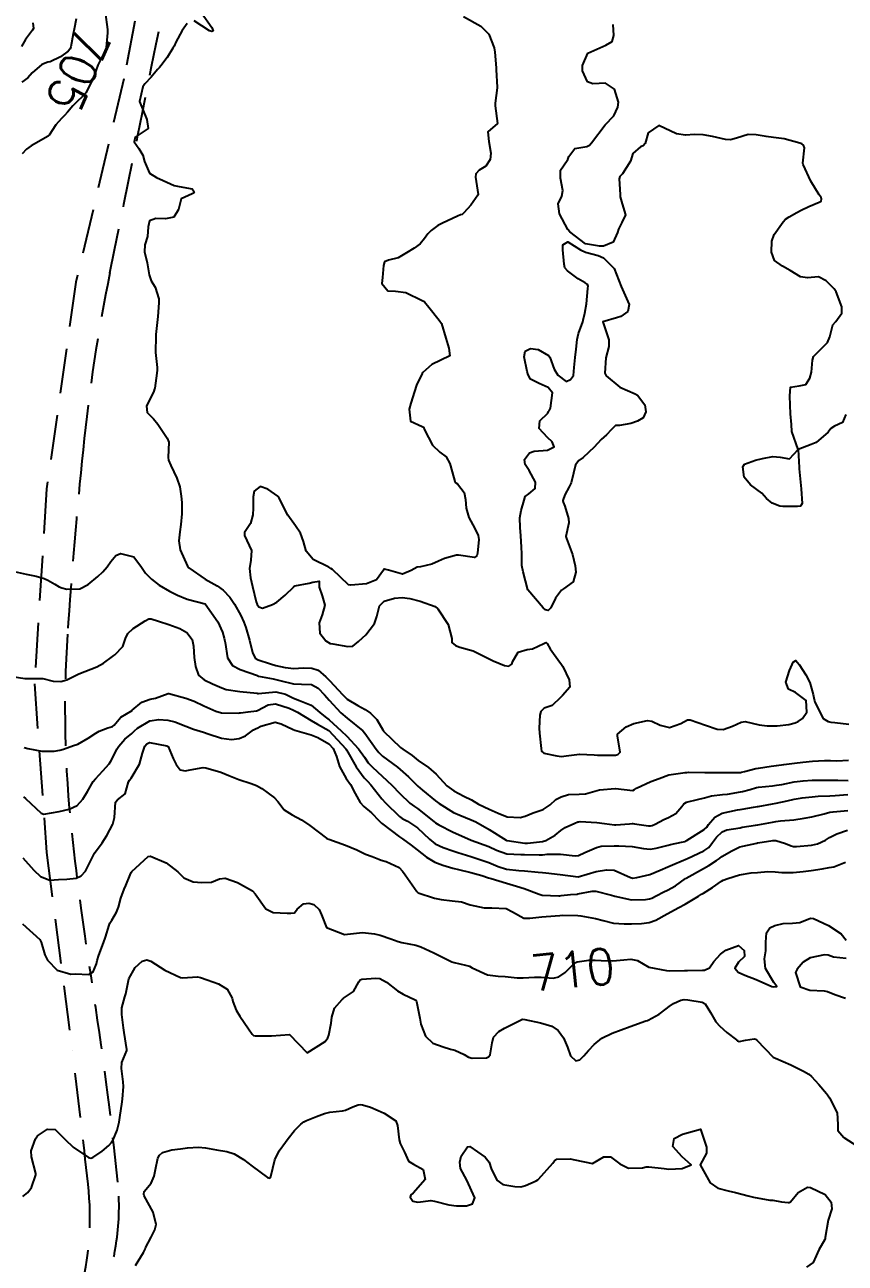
# Model space of a CAD drawing. Header units: metres. Extents: x 298520 to 308411, y 7433745 to 7450750.
# Drawn here: x 305101.7 to 305193.3, y 7437557.8 to 7437696.1 of the extents above; entities that cross this region are included whole.
import ezdxf
from ezdxf.enums import TextEntityAlignment as Align

# ---------------------------------------------------------------- set-up
doc = ezdxf.new("R2010")
doc.units = ezdxf.units.M
doc.header["$LTSCALE"] = 10
doc.linetypes.add('DASHED', pattern=[0.75, 0.5, -0.25])
for name, color, linetype in [('Cotas', 45, 'Continuous'), ('Curvas de Nivel 1m', 11, 'Continuous'), ('Curvas de Nivel 5m', 15, 'Continuous'), ('Vias Secundárias', 230, 'DASHED')]:
    doc.layers.add(name, color=color, linetype=linetype)
doc.styles.add('Style-STANDARD', font='STANDARD.shx')

msp = doc.modelspace()

# ---------------------------------------------------------------- linework, layer by layer
at = {"layer": 'Curvas de Nivel 1m', "flags": 128}
for points, elevation in [([(305107.45, 7437696.75), (305107.21, 7437695.59), (305107.11, 7437695.06), (305106.86, 7437693.6), (305106.77, 7437693.39), (305106.56, 7437693.13), (305105.68, 7437692.48), (305104.54, 7437691.95), (305104.28, 7437691.88), (305103.6, 7437691.63), (305102.52, 7437690.7), (305102.04, 7437690.14), (305101.37, 7437689.66)], 706), ([(305121.41, 7437697.42), (305122.59, 7437695.76), (305122.73, 7437695.41), (305122.58, 7437695.31), (305122.31, 7437695.41), (305120.6, 7437696.53)], 704), ([(305150.68, 7437697), (305152.6, 7437695.93), (305153.5, 7437695.04), (305154.09, 7437693.51), (305154.16, 7437693.03), (305154.32, 7437691.25), (305154.33, 7437691.03), (305154.42, 7437689.12), (305154.42, 7437689.03), (305154.2, 7437687.33), (305154.2, 7437687.03), (305154.46, 7437685.03), (305153.4, 7437684.1), (305153.49, 7437683.04), (305153.73, 7437681.73), (305153.65, 7437681.04), (305153.15, 7437680.29), (305152.4, 7437679.82), (305152.04, 7437679.41), (305151.99, 7437679.05), (305152.29, 7437677.13), (305152.28, 7437677.05), (305151.47, 7437675.94), (305150.72, 7437675.07), (305150.53, 7437674.88), (305150.34, 7437674.83), (305149.98, 7437674.71), (305148.33, 7437673.92), (305147.8, 7437673.64), (305147.07, 7437673.11), (305146.69, 7437672.74), (305146.31, 7437672.2), (305145.82, 7437671.61), (305145.17, 7437671.14), (305144.29, 7437670.62), (305143.39, 7437670.05), (305142.28, 7437669.8), (305141.84, 7437669.61), (305141.73, 7437669.18), (305141.61, 7437667.83), (305141.55, 7437667.18), (305142.24, 7437666.36), (305143.07, 7437666.33), (305144.24, 7437666.17), (305146.06, 7437665.29), (305146.22, 7437665.19), (305146.3, 7437665.12), (305146.81, 7437664.52), (305147.95, 7437663.1), (305148.2, 7437662.71), (305148.7, 7437661.09), (305149.02, 7437659.94), (305149.14, 7437659.09), (305148.15, 7437658.61), (305147.12, 7437658.13), (305146.13, 7437657.24), (305146.05, 7437657.12), (305145.42, 7437655.82), (305145.18, 7437655.13), (305144.78, 7437653.83), (305144.59, 7437653.14), (305144.74, 7437651.81), (305146.06, 7437651.2), (305146.21, 7437651.12), (305146.33, 7437650.84), (305147.2, 7437649.11), (305148.03, 7437648.34), (305148.73, 7437647.8), (305149.14, 7437647.08), (305149.6, 7437645.46), (305149.7, 7437645.07), (305149.82, 7437644.91), (305149.98, 7437644.79), (305150.73, 7437643.83), (305150.9, 7437643.07), (305150.96, 7437642.07), (305151.27, 7437641.06), (305151.92, 7437639.83), (305152.3, 7437639.05), (305152.37, 7437638.58), (305152.24, 7437637.05), (305152.16, 7437636.77), (305151.89, 7437636.57), (305150.11, 7437636.85), (305149.89, 7437636.85), (305148.53, 7437636.45), (305147.88, 7437636.17), (305147.15, 7437635.83), (305145.87, 7437635.55), (305145.5, 7437635.49), (305144.82, 7437635.14), (305143.86, 7437634.73), (305142.28, 7437635.17), (305141.86, 7437635.29), (305141.77, 7437635.26), (305141.72, 7437635.17), (305140.96, 7437634.07), (305139.85, 7437633.62), (305138.1, 7437633.47), (305137.85, 7437633.54), (305136.03, 7437635.24), (305135.86, 7437635.36), (305135.63, 7437635.48), (305133.88, 7437636.37), (305133.11, 7437637.28), (305132.8, 7437638.38), (305132.48, 7437639.28), (305131.93, 7437640.12), (305131.07, 7437641.3), (305130.14, 7437643.13), (305130.05, 7437643.31), (305129.96, 7437643.42), (305128.83, 7437644.19), (305127.97, 7437644.49), (305127.32, 7437644), (305127.21, 7437643.35), (305127.2, 7437642.1), (305127.17, 7437641.35), (305126.91, 7437640.37), (305126.22, 7437639.36), (305126.23, 7437639.04), (305127, 7437637.35), (305126.94, 7437636.28), (305126.78, 7437635.35), (305126.89, 7437634.31), (305127.13, 7437633.35), (305127.54, 7437631.63), (305127.64, 7437631.34), (305127.82, 7437631.06), (305128.23, 7437630.92), (305129.35, 7437631.32), (305129.83, 7437631.59), (305130.77, 7437632.36), (305131.72, 7437633.29), (305131.78, 7437633.36), (305131.84, 7437633.41), (305133.43, 7437633.69), (305133.85, 7437633.82), (305134.54, 7437633.95), (305134.56, 7437633.26), (305134.88, 7437632.3), (305135.2, 7437631.25), (305134.89, 7437630.17), (305134.56, 7437629.26), (305134.64, 7437628.12), (305135.32, 7437627.25), (305135.77, 7437626.98), (305136.09, 7437626.92), (305137.76, 7437626.65), (305138.32, 7437626.66), (305138.96, 7437627.21), (305139.38, 7437627.6), (305139.78, 7437627.92), (305140.75, 7437629.19), (305140.99, 7437629.99), (305141.3, 7437631.18), (305141.83, 7437631.68), (305142.97, 7437632.02), (305143.83, 7437632.1), (305144.69, 7437632), (305145.83, 7437631.71), (305147.5, 7437631.1), (305147.82, 7437630.83), (305148.96, 7437629.09), (305149.35, 7437627.51), (305149.38, 7437627.08), (305149.77, 7437626.74), (305150.27, 7437626.57), (305151.76, 7437626.14), (305153.52, 7437625.26), (305153.74, 7437625.13), (305153.98, 7437625.03), (305155.24, 7437624.51), (305155.74, 7437624.43), (305156.06, 7437624.68), (305156.17, 7437625), (305156.76, 7437625.99), (305157.76, 7437626.3), (305158.36, 7437626.38), (305159.62, 7437626.96), (305159.71, 7437627.02), (305159.77, 7437627.05), (305159.89, 7437627.07), (305160, 7437626.96), (305160.34, 7437626.38), (305161.4, 7437624.94), (305161.54, 7437624.73), (305161.74, 7437624.39), (305162.45, 7437622.92), (305162.53, 7437622.11), (305161.71, 7437621.17), (305161.49, 7437620.93), (305160.58, 7437620.05), (305159.68, 7437619.73), (305159.28, 7437619.36), (305159.19, 7437618.96), (305159.13, 7437617.5), (305159.15, 7437616.96), (305159.33, 7437615.26), (305159.39, 7437614.96), (305159.62, 7437614.72), (305161.09, 7437614.41), (305161.62, 7437614.36), (305162.14, 7437614.41), (305163.62, 7437614.6), (305165.25, 7437614.52), (305165.62, 7437614.5), (305166, 7437614.5), (305167.62, 7437614.5), (305167.91, 7437614.57), (305168.15, 7437614.85), (305167.84, 7437616.67), (305167.87, 7437616.86), (305168.84, 7437617.67), (305169.66, 7437618.03), (305171.21, 7437618.36), (305171.67, 7437618.31), (305172.61, 7437617.86), (305173.66, 7437617.58), (305174.94, 7437618.04), (305175.67, 7437618.44), (305175.98, 7437618.45), (305177.66, 7437617.84), (305178.97, 7437617.42), (305179.66, 7437617.38), (305180.7, 7437617.74), (305181.67, 7437618.2), (305182.11, 7437618.25), (305183.67, 7437617.9), (305184.55, 7437617.78), (305185.66, 7437617.79), (305186.97, 7437617.94), (305187.67, 7437618.12), (305188.01, 7437618.27), (305188.52, 7437618.61), (305188.99, 7437619.31), (305188.93, 7437620.61), (305187.71, 7437621.49), (305186.94, 7437621.86), (305186.63, 7437622.64), (305187.05, 7437623.94), (305187.34, 7437624.62), (305187.47, 7437624.9), (305187.75, 7437625.08), (305188.13, 7437624.62), (305188.86, 7437623.48), (305189.33, 7437622.6), (305189.71, 7437621.27), (305189.81, 7437620.7), (305189.83, 7437620.6), (305189.88, 7437620.42), (305190.81, 7437618.58), (305191.35, 7437618.26), (305191.67, 7437618.19), (305192.1, 7437618.13), (305193.67, 7437617.96)], 703), ([(305102.59, 7437696.29), (305102.68, 7437695.65), (305102.58, 7437695.48), (305101.79, 7437694.44), (305101.35, 7437693.66)], 707), ([(305119.83, 7437696.21), (305119.26, 7437695.45), (305118.57, 7437694.13), (305118.36, 7437693.67), (305118.24, 7437693.46), (305117.61, 7437692.4), (305116.9, 7437691.48), (305116.72, 7437691.29), (305116.53, 7437691.07), (305115.79, 7437690.22), (305115.09, 7437689.49), (305114.88, 7437689.13), (305114.49, 7437687.5), (305115.32, 7437685.49), (305115.48, 7437684.47), (305114.45, 7437683.82), (305114.02, 7437683.51), (305113.92, 7437682.99), (305114.42, 7437682.27), (305114.86, 7437681.5), (305115.07, 7437680.82), (305115.64, 7437679.49), (305116.39, 7437679.03), (305117.16, 7437678.69), (305118.38, 7437678.14), (305118.94, 7437678.01), (305120.38, 7437677.74), (305120.6, 7437677.43), (305120.53, 7437677.27), (305120.37, 7437677.19), (305119.17, 7437676.64), (305118.84, 7437675.45), (305118.33, 7437674.59), (305117.4, 7437674.4), (305116.33, 7437674.44), (305115.63, 7437674.19), (305115.47, 7437673.49), (305115.39, 7437672.41), (305115.09, 7437671.49), (305115.05, 7437670.73), (305115.35, 7437669.49), (305115.6, 7437668.15), (305115.82, 7437667.48), (305116.24, 7437666.75), (305116.66, 7437665.48), (305116.68, 7437665.01), (305116.55, 7437663.48), (305116.51, 7437663.17), (305116.32, 7437661.48), (305116.31, 7437661.35), (305116.28, 7437659.48), (305116.46, 7437657.8), (305116.48, 7437657.48), (305116.45, 7437657.16), (305116.21, 7437655.48), (305116.19, 7437655.4), (305116.1, 7437655.16), (305115.29, 7437653.49), (305115.36, 7437652.77), (305116.07, 7437652.08), (305116.56, 7437651.48), (305117.61, 7437649.89), (305117.77, 7437649.46), (305117.72, 7437647.76), (305117.75, 7437647.46), (305118, 7437646.85), (305118.69, 7437645.45), (305118.99, 7437644.46), (305119.16, 7437643.44), (305119.23, 7437642.71), (305119.24, 7437641.44), (305119.12, 7437640.25), (305118.99, 7437639.44), (305118.89, 7437638.43), (305119.03, 7437637.44), (305119.87, 7437635.61), (305120.03, 7437635.43), (305121.85, 7437634.14), (305123.16, 7437633.4), (305123.84, 7437632.94), (305124.6, 7437632.15), (305125.12, 7437631.37), (305125.8, 7437630.11), (305126.15, 7437629.36), (305126.37, 7437628.77), (305126.78, 7437627.35), (305127.13, 7437625.96), (305127.43, 7437625.34), (305127.74, 7437625.13), (305129.12, 7437624.7), (305129.74, 7437624.53), (305130.75, 7437624.28), (305131.73, 7437624.19), (305132.76, 7437624.25), (305133.73, 7437624.22), (305134.45, 7437623.98), (305135.31, 7437623.25), (305135.52, 7437623.04), (305135.72, 7437622.83), (305137.2, 7437621.23), (305137.7, 7437620.77), (305138.87, 7437620.03), (305139.68, 7437619.6), (305140.3, 7437619.19), (305140.99, 7437618.5), (305141.65, 7437617.32), (305141.75, 7437617.17), (305143.63, 7437615.35), (305143.9, 7437615.15), (305144.94, 7437614.45), (305145.61, 7437613.92), (305146.76, 7437613.11), (305147.6, 7437612.39), (305148.81, 7437611.09), (305149.57, 7437610.51), (305150.71, 7437609.92), (305151.56, 7437609.5), (305152.33, 7437609.04), (305153.55, 7437608.46), (305154.55, 7437608.02), (305155.54, 7437607.62), (305157, 7437607.52), (305157.54, 7437607.7), (305158.45, 7437608.07), (305159.55, 7437608.43), (305160.33, 7437608.95), (305160.97, 7437609.53), (305161.57, 7437609.85), (305162.4, 7437610.09), (305163.57, 7437610.16), (305164.29, 7437610.19), (305165.58, 7437610.56), (305165.84, 7437610.62), (305167.58, 7437610.79), (305167.65, 7437610.79), (305169.58, 7437610.56), (305169.76, 7437610.66), (305169.98, 7437610.83), (305171.59, 7437611.56), (305172.49, 7437611.9), (305173.6, 7437612.32), (305175.4, 7437612.56), (305175.6, 7437612.58), (305175.77, 7437612.59), (305177.6, 7437612.57), (305177.76, 7437612.58), (305179.6, 7437612.56), (305181.48, 7437612.57), (305181.6, 7437612.58), (305181.69, 7437612.6), (305182.04, 7437612.69), (305183.28, 7437613), (305183.61, 7437613.06), (305185, 7437613.26), (305185.61, 7437613.35), (305186.43, 7437613.46), (305187.61, 7437613.59), (305188.53, 7437613.7), (305189.62, 7437613.81), (305190.95, 7437613.92), (305191.62, 7437613.9), (305192.33, 7437613.85), (305193.62, 7437613.93)], 704), ([(305193.33, 7437652.56), (305192.98, 7437651.65), (305192.06, 7437651.26), (305191.66, 7437650.98), (305191.37, 7437650.58), (305190.04, 7437649.41), (305189.46, 7437649.18), (305188.03, 7437648.62), (305188.14, 7437646.62), (305188.14, 7437646.49), (305188.3, 7437644.62), (305188.34, 7437644.26), (305188.47, 7437642.61), (305188.27, 7437642.3), (305187.96, 7437642.26), (305186.31, 7437642.28), (305185.96, 7437642.32), (305185.13, 7437642.65), (305184.49, 7437643.18), (305183.97, 7437643.76), (305182.71, 7437644.68), (305182, 7437645.55), (305181.84, 7437646.69), (305182.02, 7437646.99), (305183.27, 7437647.43), (305184.02, 7437647.62), (305185.21, 7437647.84), (305186.02, 7437647.77), (305187.06, 7437647.6), (305188.03, 7437648.62), (305187.33, 7437650.63), (305187.26, 7437651.43), (305187.16, 7437652.63), (305187.13, 7437653.59), (305187.08, 7437654.63), (305187.15, 7437655.6), (305188.12, 7437655.73), (305188.86, 7437655.88), (305189.33, 7437656.61), (305189.49, 7437657.26), (305189.63, 7437658.61), (305189.72, 7437659.04), (305190.16, 7437659.47), (305191.28, 7437660.58), (305191.55, 7437661.21), (305191.9, 7437662.57), (305192.21, 7437662.92), (305192.91, 7437663.87), (305192.9, 7437664.56), (305192.25, 7437666.24), (305192.04, 7437666.57), (305191.16, 7437667.48), (305190.27, 7437667.91), (305189.07, 7437667.81), (305188.27, 7437667.93), (305187.14, 7437668.63), (305186.28, 7437669.12), (305185.36, 7437669.73), (305185.05, 7437670.66), (305185.08, 7437671.89), (305185.34, 7437672.65), (305186.34, 7437674.07), (305186.62, 7437674.35), (305187.02, 7437674.63), (305187.86, 7437675.12), (305188.35, 7437675.35), (305189.2, 7437675.77), (305190.37, 7437676.25), (305190.6, 7437676.37), (305190.63, 7437676.6), (305190.57, 7437676.79), (305190.38, 7437677.08), (305189.42, 7437678.61), (305188.57, 7437680.46), (305188.53, 7437680.62), (305188.73, 7437682.33), (305188.61, 7437682.62), (305188.44, 7437682.77), (305188.21, 7437682.85), (305186.45, 7437683.32), (305185.28, 7437683.49), (305184.45, 7437683.58), (305183.34, 7437683.79), (305182.45, 7437683.8), (305181.15, 7437683.41), (305180.45, 7437683.23), (305179.92, 7437683.26), (305178.45, 7437683.6), (305177.42, 7437683.78), (305176.45, 7437683.82), (305175.44, 7437683.76), (305174.45, 7437683.89), (305172.46, 7437684.81), (305171.29, 7437683.99), (305170.94, 7437682.83), (305170.72, 7437682.55), (305170.44, 7437682.43), (305169.58, 7437681.69), (305169.32, 7437680.85), (305168.4, 7437679.43), (305168.12, 7437679.14), (305168.05, 7437678.86), (305168.14, 7437677.1), (305168.16, 7437676.86), (305168.36, 7437676.08), (305168.75, 7437674.85), (305168.33, 7437673.99), (305167.96, 7437673.23), (305167.85, 7437672.86), (305167.38, 7437671.8), (305166.3, 7437671.36), (305165.86, 7437671.33), (305164.3, 7437671.6), (305162.54, 7437672.93), (305162.33, 7437673.19), (305161.38, 7437674.94), (305161.24, 7437676.06), (305161.63, 7437676.94), (305161.75, 7437677.56), (305161.51, 7437678.94), (305161.51, 7437679.83), (305162.24, 7437680.93), (305162.32, 7437681.03), (305162.42, 7437681.35), (305163.1, 7437682.25), (305164.44, 7437682.46), (305164.74, 7437682.61), (305164.95, 7437682.9), (305166.46, 7437684.88), (305167.43, 7437685.92), (305167.88, 7437686.87), (305167.95, 7437687.42), (305167.52, 7437688.87), (305166.52, 7437689.55), (305165.11, 7437689.49), (305164.52, 7437689.7), (305163.93, 7437690.92), (305163.95, 7437691.51), (305164.56, 7437692.91), (305166.57, 7437693.8), (305167.26, 7437694.19), (305167.46, 7437694.87), (305167.36, 7437696.11)], 703), ([(305100.07, 7437623.31), (305101.72, 7437623.06), (305102.31, 7437623.05), (305103.72, 7437623.06), (305104.88, 7437622.78), (305105.71, 7437622.71), (305106.4, 7437622.91), (305107.72, 7437623.58), (305109.73, 7437624.38), (305110.49, 7437624.79), (305111.49, 7437625.53), (305111.63, 7437625.64), (305111.75, 7437625.72), (305112.66, 7437626.62), (305112.96, 7437627.52), (305113.2, 7437628.09), (305113.78, 7437628.63), (305115.12, 7437629.49), (305115.56, 7437629.72), (305115.8, 7437629.72), (305116.62, 7437629.47), (305117.79, 7437629.09), (305119.01, 7437628.66), (305119.78, 7437628.21), (305120.37, 7437627.42), (305120.52, 7437626.66), (305120.6, 7437625.42), (305120.74, 7437624.41), (305121.1, 7437623.42), (305121.72, 7437622.92), (305122.64, 7437622.48), (305123.71, 7437622), (305124.18, 7437621.85), (305125.71, 7437621.61), (305127.63, 7437621.41), (305127.7, 7437621.4), (305127.77, 7437621.4), (305129.71, 7437621.56), (305130.81, 7437621.3), (305131.7, 7437620.88), (305132.37, 7437620.6), (305133.68, 7437620.07), (305134.63, 7437619.26), (305135.21, 7437618.79), (305135.67, 7437618.46), (305137.03, 7437617.23), (305137.64, 7437616.63), (305138.96, 7437615.21), (305139.61, 7437614.28), (305140.04, 7437613.63), (305140.46, 7437613.19), (305141.05, 7437612.63), (305141.59, 7437612.14), (305142.67, 7437611.16), (305143.57, 7437610.22), (305144.66, 7437609.13), (305145.2, 7437608.77), (305145.55, 7437608.55), (305147.34, 7437607.1), (305147.53, 7437606.95), (305147.91, 7437606.72), (305149.52, 7437605.89), (305151.45, 7437605.05), (305151.49, 7437605.04), (305151.53, 7437605.02), (305153.5, 7437604.31), (305154.36, 7437603.88), (305155.49, 7437603.48), (305157.07, 7437603.4), (305157.49, 7437603.4), (305159.1, 7437603.35), (305159.49, 7437603.38), (305159.99, 7437603.45), (305161.49, 7437603.44), (305163.14, 7437603.26), (305163.49, 7437603.3), (305164.22, 7437603.63), (305165.5, 7437604.2), (305166.04, 7437604.33), (305167.5, 7437604.36), (305168, 7437604.36), (305169.5, 7437604.3), (305170.75, 7437604.08), (305171.49, 7437604.01), (305172.18, 7437604.12), (305173.5, 7437604.45), (305173.77, 7437604.52), (305175.01, 7437604.77), (305175.4, 7437604.87), (305175.51, 7437604.93), (305176.64, 7437605.63), (305177.52, 7437606.18), (305177.81, 7437606.46), (305178, 7437606.74), (305178.7, 7437607.57), (305179.55, 7437608.02), (305181.23, 7437608.38), (305181.55, 7437608.43), (305181.77, 7437608.46), (305183.02, 7437608.68), (305183.47, 7437608.76), (305183.55, 7437608.77), (305185.14, 7437609.07), (305185.56, 7437609.14), (305186.79, 7437609.41), (305187.57, 7437609.6), (305188.46, 7437609.72), (305189.57, 7437609.83), (305190.25, 7437609.91), (305191.57, 7437609.97), (305192.15, 7437609.99), (305193.58, 7437610.1)], 706), ([(305101.63, 7437615.35), (305102.04, 7437615.23), (305103.62, 7437614.94), (305104.97, 7437614.96), (305105.62, 7437615.05), (305106.03, 7437615.18), (305107.15, 7437615.58), (305107.51, 7437615.69), (305107.63, 7437615.74), (305108.79, 7437616.41), (305109.64, 7437616.97), (305110.01, 7437617.19), (305110.98, 7437617.54), (305111.49, 7437617.69), (305111.66, 7437617.86), (305112.43, 7437618.76), (305113.67, 7437619.49), (305113.7, 7437619.51), (305114.75, 7437620.43), (305115.69, 7437620.75), (305116.3, 7437620.87), (305117.7, 7437621.37), (305117.78, 7437621.38), (305119.69, 7437620.86), (305120.59, 7437620.52), (305121.68, 7437620.02), (305123.03, 7437619.4), (305123.67, 7437619.22), (305125.5, 7437619.19), (305125.67, 7437619.22), (305125.79, 7437619.24), (305126.65, 7437619.35), (305127.56, 7437619.46), (305127.68, 7437619.49), (305128.88, 7437620.12), (305129.69, 7437620.22), (305131.22, 7437619.75), (305131.68, 7437619.54), (305132.14, 7437619.29), (305133.66, 7437618.37), (305134.36, 7437617.96), (305135.65, 7437617.24), (305137.54, 7437615.22), (305137.62, 7437615.1), (305138.67, 7437613.21), (305139.59, 7437611.98), (305139.97, 7437611.58), (305140.33, 7437611.19), (305141.56, 7437609.61), (305141.95, 7437609.17), (305143.54, 7437607.63), (305143.82, 7437607.43), (305144.43, 7437607.14), (305145.52, 7437606.4), (305146.87, 7437605.11), (305147.5, 7437604.61), (305148.39, 7437604.2), (305149.49, 7437603.8), (305150.04, 7437603.62), (305151.48, 7437603.18), (305151.94, 7437603.05), (305153.48, 7437602.52), (305154.54, 7437602.08), (305155.47, 7437601.78), (305156.84, 7437601.62), (305157.47, 7437601.58), (305159.01, 7437601.42), (305159.47, 7437601.39), (305159.87, 7437601.36), (305161.47, 7437601.17), (305163.46, 7437600.91), (305165.47, 7437601.52), (305166.63, 7437601.71), (305167.47, 7437601.65), (305169.32, 7437600.84), (305169.46, 7437600.78), (305169.53, 7437600.77), (305170.02, 7437600.83), (305171.47, 7437601.18), (305172.62, 7437601.65), (305173.48, 7437602.03), (305174, 7437602.26), (305175.21, 7437602.77), (305175.41, 7437602.85), (305175.48, 7437602.87), (305175.67, 7437602.95), (305177.49, 7437603.8), (305178.05, 7437604.18), (305178.47, 7437604.73), (305178.89, 7437605.35), (305179.52, 7437605.94), (305180.07, 7437606.17), (305181.53, 7437606.4), (305181.78, 7437606.44), (305183.27, 7437606.67), (305183.5, 7437606.7), (305183.53, 7437606.71), (305185.16, 7437607.03), (305185.54, 7437607.1), (305186.06, 7437607.16), (305187.54, 7437607.26), (305188.7, 7437607.45), (305189.54, 7437607.61), (305190.92, 7437607.95), (305191.55, 7437608.12), (305191.93, 7437608.18), (305193.55, 7437608.33)], 707), ([(305101.56, 7437609.85), (305101.79, 7437609.65), (305103.54, 7437608.02), (305103.83, 7437607.92), (305105.54, 7437608.21), (305106.66, 7437608.47), (305107.55, 7437608.89), (305108.19, 7437609.57), (305108.7, 7437610.43), (305109.34, 7437611.55), (305109.59, 7437611.87), (305110.4, 7437612.74), (305111.12, 7437613.53), (305111.32, 7437613.82), (305111.61, 7437614.38), (305111.98, 7437615.17), (305112.19, 7437615.52), (305112.88, 7437616.27), (305113.64, 7437616.93), (305113.95, 7437617.2), (305114.29, 7437617.5), (305115.66, 7437618.34), (305116.65, 7437618.49), (305117.66, 7437618.39), (305118.44, 7437618.23), (305119.66, 7437617.74), (305120.52, 7437617.42), (305121.65, 7437617.07), (305122.16, 7437616.89), (305123.64, 7437616.4), (305124.76, 7437616.25), (305125.64, 7437616.37), (305126.35, 7437616.64), (305127.24, 7437617.34), (305127.52, 7437617.47), (305127.65, 7437617.53), (305128.06, 7437617.74), (305129.66, 7437618.18), (305130.33, 7437617.98), (305131.65, 7437617.35), (305131.83, 7437617.29), (305133.65, 7437616.78), (305134.42, 7437616.48), (305135.63, 7437615.76), (305136.12, 7437615.24), (305136.5, 7437614.35), (305136.81, 7437613.23), (305137.59, 7437611.9), (305138.05, 7437611.22), (305138.57, 7437610.21), (305139.14, 7437609.2), (305139.55, 7437608.77), (305140.41, 7437608.05), (305141.27, 7437607.17), (305141.53, 7437606.91), (305142.61, 7437606.07), (305143.51, 7437605.39), (305143.85, 7437605.14), (305144.81, 7437604.45), (305145.49, 7437603.94), (305146.55, 7437603.11), (305147.48, 7437602.54), (305148.35, 7437602.21), (305149.47, 7437601.89), (305150.12, 7437601.73), (305151.47, 7437601.4), (305152.73, 7437601.04), (305153.46, 7437600.81), (305153.75, 7437600.73), (305155.45, 7437600.21), (305156.58, 7437599.86), (305157.44, 7437599.59), (305159.11, 7437598.96), (305159.43, 7437598.88), (305161.3, 7437598.8), (305161.43, 7437598.8), (305161.55, 7437598.81), (305162.61, 7437598.92), (305163.36, 7437598.99), (305163.43, 7437599), (305165.02, 7437599.31), (305165.44, 7437599.32), (305167.17, 7437598.86), (305167.43, 7437598.78), (305167.55, 7437598.74), (305169.43, 7437598.35), (305170.98, 7437598.37), (305171.43, 7437598.45), (305171.69, 7437598.54), (305172.17, 7437598.8), (305173.01, 7437599.23), (305173.44, 7437599.43), (305174.32, 7437599.91), (305175.46, 7437600.74), (305175.48, 7437600.75), (305175.51, 7437600.77), (305177.47, 7437601.83), (305178.04, 7437602.17), (305178.92, 7437602.73), (305179.23, 7437602.97), (305179.49, 7437603.18), (305180.63, 7437603.83), (305181.5, 7437604.25), (305181.83, 7437604.35), (305183.39, 7437604.67), (305183.49, 7437604.69), (305183.5, 7437604.69), (305185.19, 7437604.97), (305185.51, 7437604.96), (305186.6, 7437604.63), (305187.25, 7437604.37), (305187.5, 7437604.3), (305187.83, 7437604.29), (305189.5, 7437604.43), (305190.16, 7437604.59), (305191.07, 7437605.02), (305191.51, 7437605.29), (305192.35, 7437605.73), (305193.53, 7437606.12)], 708), ([(305101.48, 7437603.03), (305102.73, 7437601.64), (305103.45, 7437600.94), (305104.51, 7437600.55), (305105.45, 7437600.6), (305106.38, 7437600.66), (305107.45, 7437600.75), (305108.01, 7437601.02), (305108.48, 7437601.56), (305109.48, 7437603.55), (305110.34, 7437604.7), (305110.87, 7437605.54), (305111.53, 7437606.81), (305111.73, 7437607.53), (305111.83, 7437609.25), (305112.06, 7437609.52), (305112.89, 7437610.19), (305113.29, 7437611.51), (305113.4, 7437611.7), (305113.59, 7437611.92), (305114.52, 7437613.5), (305114.85, 7437614.73), (305115.09, 7437615.49), (305115.33, 7437615.78), (305115.63, 7437615.91), (305117.54, 7437615.54), (305117.62, 7437615.52), (305117.72, 7437615.46), (305118.28, 7437614.12), (305118.6, 7437613.45), (305119.03, 7437612.87), (305119.6, 7437612.73), (305120.15, 7437612.87), (305121.6, 7437613.13), (305121.91, 7437613.1), (305123.59, 7437612.6), (305124.46, 7437612.24), (305125.59, 7437611.79), (305126.97, 7437611.35), (305127.58, 7437611.1), (305128.15, 7437610.76), (305129.56, 7437609.74), (305129.93, 7437609.31), (305130.65, 7437608.41), (305131.54, 7437607.83), (305132.6, 7437607.28), (305133.52, 7437606.66), (305135.39, 7437605.24), (305135.45, 7437605.19), (305135.5, 7437605.16), (305135.62, 7437605.12), (305137.5, 7437604.45), (305138.77, 7437603.93), (305139.49, 7437603.57), (305139.74, 7437603.45), (305140.49, 7437603.18), (305141.2, 7437602.9), (305141.48, 7437602.78), (305142.02, 7437602.62), (305143.47, 7437601.94), (305143.87, 7437601.55), (305144.17, 7437601.14), (305145.44, 7437599.28), (305145.62, 7437599.12), (305147.43, 7437598.52), (305148.16, 7437598.36), (305149.42, 7437598.24), (305150.46, 7437598.1), (305151.42, 7437597.8), (305152.99, 7437597.46), (305153.42, 7437597.44), (305153.84, 7437597.44), (305155.42, 7437597.39), (305156.14, 7437596.99), (305157.4, 7437596.29), (305158.08, 7437596.29), (305159.41, 7437596.44), (305159.88, 7437596.48), (305161.41, 7437596.6), (305161.73, 7437596.61), (305163.41, 7437596.58), (305163.77, 7437596.55), (305165.4, 7437596.25), (305166.24, 7437596.03), (305167.4, 7437595.75), (305168.6, 7437595.65), (305169.4, 7437595.65), (305170.53, 7437595.69), (305171.4, 7437595.8), (305172.14, 7437596.07), (305173.41, 7437596.79), (305174.71, 7437597.48), (305175.42, 7437597.87), (305176.9, 7437598.75), (305177.22, 7437598.96), (305177.44, 7437599.1), (305178.45, 7437599.73), (305179.46, 7437600.42), (305179.65, 7437600.52), (305180.18, 7437600.71), (305181.47, 7437601.14), (305182.79, 7437601.35), (305183.47, 7437601.41), (305184.64, 7437601.49), (305185.47, 7437601.46), (305186.21, 7437601.38), (305187.47, 7437601.4), (305188.58, 7437601.5), (305189.47, 7437601.6), (305190.71, 7437601.82), (305191.48, 7437601.94), (305192, 7437602.04), (305193.32, 7437602.55)], 709), ([(305101.47, 7437565.2), (305102.05, 7437565.64), (305102.46, 7437566.22), (305102.92, 7437567.63), (305102.92, 7437567.76), (305102.47, 7437569.64), (305102.43, 7437570.29), (305102.91, 7437571.63), (305102.97, 7437571.76), (305103.11, 7437571.99), (305104.24, 7437572.74), (305105.11, 7437572.7), (305106.2, 7437571.59), (305107.09, 7437570.7), (305108.8, 7437569.56), (305109.07, 7437569.48), (305109.3, 7437569.56), (305110.35, 7437570.28), (305111.09, 7437570.91), (305111.38, 7437571.24), (305111.56, 7437571.53), (305112.02, 7437572.62), (305112.24, 7437573.52), (305112.36, 7437574.29), (305112.54, 7437575.52), (305112.61, 7437576.06), (305112.71, 7437577.51), (305112.67, 7437578.02), (305112.49, 7437579.52), (305112.55, 7437580.17), (305113.1, 7437581.51), (305113.11, 7437581.63), (305112.78, 7437583.51), (305112.71, 7437584.06), (305112.52, 7437585.52), (305112.53, 7437586.27), (305112.88, 7437587.51), (305112.98, 7437587.83), (305113.31, 7437589.51), (305114.04, 7437590.79), (305114.82, 7437591.49), (305115.34, 7437591.65), (305115.78, 7437591.48), (305117.33, 7437590.48), (305119.08, 7437589.68), (305119.32, 7437589.64), (305120.99, 7437589.74), (305121.32, 7437589.68), (305122.07, 7437589.4), (305123.31, 7437588.95), (305124.3, 7437588.37), (305124.84, 7437587.37), (305124.93, 7437587), (305125.28, 7437586.02), (305125.7, 7437585.36), (305126.66, 7437583.93), (305127.09, 7437583.34), (305127.24, 7437583.2), (305127.43, 7437583.15), (305129.24, 7437583.17), (305131.24, 7437583.29), (305133.22, 7437581.27), (305135.24, 7437582.53), (305135.54, 7437582.94), (305135.62, 7437583.24), (305135.91, 7437584.58), (305135.98, 7437585.23), (305136.26, 7437586.25), (305137.13, 7437587.22), (305137.22, 7437587.3), (305137.29, 7437587.35), (305138.39, 7437588.12), (305139, 7437589.2), (305139.12, 7437589.4), (305139.32, 7437589.49), (305140.88, 7437589.61), (305141.32, 7437589.56), (305142.08, 7437589.16), (305143.3, 7437588.19), (305143.95, 7437587.79), (305145.29, 7437587.19), (305145.36, 7437587.12), (305145.43, 7437586.98), (305145.81, 7437585.11), (305145.92, 7437584.46), (305146.43, 7437583.11), (305147.24, 7437582.34), (305148.41, 7437581.91), (305149.23, 7437581.68), (305149.7, 7437581.54), (305150.74, 7437581.06), (305151.22, 7437580.78), (305151.62, 7437580.65), (305153.22, 7437580.7), (305153.45, 7437580.8), (305153.63, 7437581.03), (305153.88, 7437582.38), (305154.02, 7437583.02), (305154.62, 7437583.65), (305155.26, 7437583.99), (305155.93, 7437584.33), (305157.17, 7437584.98), (305157.23, 7437585.01), (305157.26, 7437585.01), (305157.51, 7437584.98), (305159.26, 7437584.62), (305160.54, 7437584.23), (305161.25, 7437583.73), (305161.84, 7437582.92), (305162.28, 7437581.87), (305162.61, 7437580.92), (305163.21, 7437580.37), (305163.66, 7437580.47), (305164.08, 7437580.9), (305164.61, 7437581.52), (305165.24, 7437582.19), (305166.11, 7437582.88), (305167.25, 7437583.44), (305168.27, 7437583.84), (305169.26, 7437584.21), (305171.03, 7437584.81), (305171.21, 7437584.86), (305171.26, 7437584.89), (305172.49, 7437585.58), (305173.28, 7437586.15), (305173.63, 7437586.44), (305174.09, 7437586.78), (305174.93, 7437587.14), (305175.3, 7437587.2), (305175.71, 7437587.18), (305177.29, 7437586.93), (305177.63, 7437586.74), (305178.25, 7437585.76), (305178.83, 7437584.72), (305179.26, 7437584.22), (305180.06, 7437583.52), (305181.14, 7437582.69), (305181.2, 7437582.65), (305181.24, 7437582.61), (305181.42, 7437582.51), (305182.15, 7437582.68), (305183.11, 7437582.8), (305183.24, 7437582.78), (305183.41, 7437582.67), (305185.22, 7437580.78), (305185.29, 7437580.72), (305185.48, 7437580.65), (305187.21, 7437579.9), (305188.6, 7437579.21), (305189.2, 7437578.86), (305189.52, 7437578.6), (305190.32, 7437577.72), (305191.17, 7437576.7), (305191.28, 7437576.57), (305191.52, 7437576.22), (305192.37, 7437574.56), (305192.44, 7437573.24), (305192.45, 7437572.56), (305193.12, 7437571.78), (305195.1, 7437570.53)], 711), ([(305114.07, 7437557.49), (305114.95, 7437558.95), (305115.12, 7437559.31), (305115.19, 7437559.48), (305115.79, 7437560.65), (305116.23, 7437561.47), (305116.36, 7437562.09), (305116.04, 7437563.47), (305115.03, 7437565.28), (305114.99, 7437565.48), (305115.04, 7437565.78), (305115.81, 7437566.71), (305116.14, 7437567.47), (305116.3, 7437568.23), (305116.55, 7437569.47), (305116.72, 7437569.82), (305117.08, 7437570.12), (305118.11, 7437570.43), (305119.09, 7437570.54), (305119.87, 7437570.65), (305121.09, 7437570.73), (305121.86, 7437570.63), (305123.09, 7437570.42), (305124.24, 7437570.22), (305125.08, 7437569.96), (305126.1, 7437569.35), (305127.07, 7437568.6), (305128.79, 7437567.32), (305129.05, 7437567.24), (305129.14, 7437567.32), (305129.18, 7437567.44), (305129.6, 7437569.31), (305130.09, 7437570.31), (305130.81, 7437571.29), (305131.11, 7437571.69), (305131.82, 7437572.58), (305132.5, 7437573.28), (305132.84, 7437573.56), (305133.13, 7437573.69), (305134.26, 7437574.13), (305135.14, 7437574.48), (305135.75, 7437574.62), (305137.15, 7437574.78), (305137.51, 7437574.86), (305138.3, 7437575.21), (305138.91, 7437575.45), (305139.16, 7437575.48), (305139.41, 7437575.45), (305140.3, 7437575.18), (305141.15, 7437574.82), (305141.81, 7437574.5), (305143.13, 7437573.64), (305143.31, 7437573.15), (305143.49, 7437571.53), (305143.61, 7437571.14), (305144.08, 7437570.15), (305144.52, 7437569.14), (305145.07, 7437568.8), (305146.17, 7437568.21), (305146.38, 7437567.11), (305145.04, 7437565.57), (305144.78, 7437565.39), (305144.72, 7437565.13), (305145.03, 7437564.68), (305145.56, 7437564.58), (305147.03, 7437564.77), (305147.43, 7437564.69), (305149.02, 7437564.26), (305149.9, 7437564.18), (305151.02, 7437564.18), (305151.67, 7437564.4), (305151.95, 7437565.04), (305151.05, 7437567.05), (305150.32, 7437568.32), (305150.27, 7437569.06), (305150.41, 7437569.73), (305151.1, 7437570.77), (305151.37, 7437570.78), (305153.08, 7437569.61), (305153.53, 7437569.03), (305153.76, 7437568.33), (305154.39, 7437567.02), (305155.05, 7437566.53), (305156.39, 7437566.33), (305157.05, 7437566.3), (305157.6, 7437566.42), (305158.78, 7437566.96), (305158.96, 7437567.06), (305159.05, 7437567.14), (305160.65, 7437568.94), (305160.83, 7437569.18), (305161.08, 7437569.37), (305162.59, 7437569.4), (305163.08, 7437569.32), (305165.07, 7437568.89), (305166.32, 7437569.63), (305167.08, 7437569.62), (305168.12, 7437568.85), (305169.07, 7437568.36), (305170.66, 7437568.41), (305171.07, 7437568.51), (305171.35, 7437568.53), (305173.07, 7437568.34), (305173.58, 7437568.27), (305175.07, 7437568.33), (305176.07, 7437568.76), (305175.09, 7437569.63), (305174.04, 7437570.78), (305174.19, 7437571.7), (305175.12, 7437572.16), (305177.12, 7437572.74), (305177.79, 7437570.73), (305177.77, 7437570.05), (305177.07, 7437568.74), (305178.2, 7437566.73), (305179.05, 7437566.12), (305180.19, 7437565.85), (305181.04, 7437565.67), (305182.45, 7437565.27), (305183.04, 7437565.15), (305184.87, 7437564.81), (305185.03, 7437564.8), (305185.18, 7437564.8), (305186.15, 7437564.63), (305186.92, 7437564.52), (305187.02, 7437564.53), (305187.09, 7437564.56), (305187.15, 7437564.62), (305188.01, 7437565.64), (305189.05, 7437566.24), (305189.41, 7437566.23), (305191.04, 7437565.44), (305191.69, 7437564.56), (305191.76, 7437563.82), (305191.37, 7437562.57), (305191.05, 7437560.64), (305191.05, 7437560.58), (305191.04, 7437560.52), (305190.98, 7437560.39), (305190.31, 7437559.24), (305190.04, 7437558.59), (305189.7, 7437557.84), (305188.94, 7437557.31)], 712)]:
    msp.add_lwpolyline(points, dxfattribs=dict(at, elevation=elevation))
at = {"layer": 'Curvas de Nivel 1m', "elevation": 703, "flags": 128}
msp.add_lwpolyline([(305166.28, 7437670.06), (305167.5, 7437668.87), (305168.25, 7437666.86), (305169.14, 7437664.85), (305169.02, 7437664.05), (305168.21, 7437663.48), (305167.74, 7437663.33), (305166.2, 7437662.88), (305166.9, 7437660.87), (305166.9, 7437660.13), (305166.56, 7437658.88), (305166.44, 7437657.18), (305166.59, 7437656.88), (305168.11, 7437655.59), (305169.82, 7437654.84), (305170.1, 7437654.69), (305170.89, 7437653.62), (305171, 7437652.83), (305170.73, 7437652.17), (305170.07, 7437651.8), (305169.36, 7437651.55), (305168.06, 7437651.3), (305167.63, 7437651.3), (305167.2, 7437650.87), (305166.64, 7437650.28), (305166.04, 7437649.77), (305165.24, 7437648.89), (305164.02, 7437647.74), (305163.53, 7437647.41), (305163.17, 7437646.92), (305162.94, 7437645.98), (305162.68, 7437644.92), (305162.45, 7437644.45), (305161.97, 7437643.56), (305161.76, 7437642.93), (305161.78, 7437642.75), (305161.96, 7437642.31), (305162.4, 7437640.93), (305162.42, 7437640.44), (305162.1, 7437638.93), (305162.15, 7437638.69), (305162.84, 7437636.92), (305163.13, 7437635.66), (305163.19, 7437634.92), (305162.9, 7437633.87), (305161.84, 7437633.09), (305161.61, 7437632.93), (305160.93, 7437632.04), (305160.41, 7437630.95), (305160.12, 7437630.65), (305159.82, 7437630.74), (305159.56, 7437630.96), (305157.84, 7437632.98), (305157.31, 7437634.99), (305157.18, 7437635.68), (305157.16, 7437636.99), (305157.15, 7437637.74), (305157.08, 7437638.99), (305156.99, 7437639.93), (305156.94, 7437640.99), (305157.12, 7437641.82), (305157.42, 7437642.99), (305157.56, 7437643.39), (305157.97, 7437643.69), (305158.67, 7437644.27), (305158.72, 7437644.97), (305158, 7437646.28), (305157.56, 7437646.98), (305157.48, 7437647.53), (305158.03, 7437648.25), (305158.57, 7437648.44), (305160.03, 7437648.57), (305160.77, 7437648.95), (305160.58, 7437649.49), (305160.04, 7437649.97), (305159.13, 7437650.97), (305159.19, 7437651.84), (305160.08, 7437652.69), (305160.17, 7437652.87), (305160.21, 7437652.96), (305160.39, 7437653.26), (305160.59, 7437654.95), (305160.11, 7437655.57), (305159.1, 7437655.99), (305158.13, 7437656.51), (305157.87, 7437656.98), (305157.77, 7437657.35), (305157.42, 7437658.99), (305157.54, 7437659.61), (305158.16, 7437659.9), (305159.01, 7437659.81), (305160.15, 7437659.14), (305160.29, 7437658.95), (305160.8, 7437657.61), (305161.19, 7437656.94), (305162.12, 7437656.25), (305162.61, 7437656.44), (305162.93, 7437656.92), (305163.01, 7437657.79), (305163.14, 7437658.92), (305163.26, 7437659.83), (305163.36, 7437660.92), (305163.52, 7437661.58), (305163.97, 7437662.91), (305164.03, 7437663.09), (305164.21, 7437663.85), (305164.39, 7437664.91), (305164.54, 7437666.61), (305164.57, 7437666.91), (305164.47, 7437667.12), (305164.26, 7437667.25), (305163.48, 7437667.7), (305162.27, 7437668.59), (305161.99, 7437668.93), (305161.89, 7437669.33), (305161.75, 7437670.94), (305161.74, 7437671.49), (305162.31, 7437671.84), (305163.74, 7437670.92), (305164.29, 7437670.68), (305165.71, 7437670.31)], close=True, dxfattribs=at)
at = {"layer": 'Curvas de Nivel 5m', "flags": 128}
for points, elevation in [([(305110.67, 7437697.49), (305110.93, 7437695.55), (305110.94, 7437695.19), (305110.79, 7437693.55), (305110.75, 7437693.36), (305110.55, 7437692.96), (305110.07, 7437692.02), (305109.87, 7437691.56), (305109.48, 7437690.52), (305109.09, 7437689.57), (305108.5, 7437688.49), (305108.08, 7437688), (305107.62, 7437687.59), (305107.05, 7437687.03), (305106.47, 7437686.32), (305106.14, 7437685.93), (305105.81, 7437685.61), (305105.18, 7437684.89), (305104.44, 7437683.73), (305104.32, 7437683.62), (305102.43, 7437682.57), (305101.89, 7437682.19), (305101.4, 7437681.66)], 705), ([(305100.52, 7437635), (305101.85, 7437634.72), (305102.99, 7437634.5), (305103.85, 7437634.22), (305104.26, 7437634.04), (305105.04, 7437633.61), (305105.54, 7437633.31), (305105.84, 7437633.18), (305106.38, 7437633.05), (305107.84, 7437633.09), (305108.79, 7437633.57), (305109.85, 7437634.44), (305110.43, 7437634.97), (305110.9, 7437635.54), (305111.3, 7437636.11), (305111.88, 7437636.8), (305112.37, 7437637.04), (305113.88, 7437636.64), (305114.72, 7437635.5), (305115.19, 7437634.82), (305115.85, 7437634.14), (305116.71, 7437633.47), (305117.84, 7437632.83), (305118.75, 7437632.37), (305119.83, 7437631.93), (305121.82, 7437631.41), (305123.26, 7437629.4), (305123.78, 7437628.25), (305123.97, 7437627.58), (305124.01, 7437627.39), (305124.06, 7437627.1), (305124.31, 7437625.38), (305124.89, 7437624.53), (305125.73, 7437624.06), (305127.69, 7437623.38), (305127.72, 7437623.36), (305127.79, 7437623.34), (305129.41, 7437623.01), (305129.72, 7437622.96), (305130.17, 7437622.85), (305131.71, 7437622.46), (305132.58, 7437622.41), (305133.71, 7437622.38), (305134.43, 7437621.98), (305135.15, 7437621.25), (305135.69, 7437620.64), (305136.99, 7437619.23), (305137.67, 7437618.62), (305139.42, 7437617.2), (305139.65, 7437616.96), (305140.92, 7437615.18), (305141.23, 7437614.78), (305141.62, 7437614.4), (305143.3, 7437613.15), (305143.6, 7437612.91), (305144.53, 7437612.07), (305145.48, 7437611.12), (305145.58, 7437611.03), (305146.09, 7437610.6), (305147.56, 7437609.39), (305147.96, 7437609.1), (305149.54, 7437608.1), (305150.25, 7437607.78), (305151.54, 7437607.29), (305152.06, 7437607.04), (305153.52, 7437606.21), (305155.42, 7437605), (305155.47, 7437604.97), (305155.5, 7437604.96), (305155.55, 7437604.95), (305157.5, 7437604.68), (305157.81, 7437604.67), (305159.5, 7437604.86), (305159.86, 7437604.95), (305160.89, 7437605.56), (305161.52, 7437606.08), (305162.03, 7437606.42), (305163.1, 7437606.91), (305163.41, 7437607.04), (305163.53, 7437607.07), (305163.7, 7437607.08), (305165.53, 7437606.97), (305166.41, 7437606.87), (305167.53, 7437606.73), (305167.66, 7437606.73), (305169.2, 7437606.84), (305169.5, 7437606.87), (305169.53, 7437606.87), (305169.56, 7437606.87), (305169.77, 7437606.84), (305171.33, 7437606.61), (305171.53, 7437606.59), (305171.71, 7437606.63), (305172.07, 7437606.8), (305173.02, 7437607.31), (305173.54, 7437607.53), (305174.35, 7437607.97), (305175.04, 7437608.78), (305175.26, 7437609.07), (305175.56, 7437609.25), (305176.77, 7437609.54), (305177.57, 7437609.75), (305178.35, 7437609.95), (305179.57, 7437610.1), (305180.13, 7437610.16), (305181.58, 7437610.4), (305181.82, 7437610.45), (305182.68, 7437610.68), (305183.38, 7437610.88), (305183.59, 7437610.91), (305185.15, 7437611.09), (305185.59, 7437611.13), (305186.18, 7437611.23), (305187.59, 7437611.52), (305188.56, 7437611.65), (305189.59, 7437611.7), (305190.71, 7437611.7), (305191.59, 7437611.7), (305192.45, 7437611.7), (305193.59, 7437611.66)], 705), ([(305101.46, 7437595.65), (305103.37, 7437593.9), (305103.52, 7437593.63), (305103.94, 7437592.21), (305104.23, 7437591.62), (305105.33, 7437590.5), (305106.85, 7437590.05), (305107.32, 7437590.06), (305108.86, 7437590.02), (305109.32, 7437590.29), (305109.71, 7437591.18), (305109.79, 7437591.55), (305109.96, 7437592.16), (305110.5, 7437593.54), (305110.72, 7437594.18), (305111.13, 7437595.53), (305111.2, 7437595.72), (305111.4, 7437596.08), (305111.95, 7437596.98), (305112.15, 7437597.52), (305112.44, 7437598.51), (305112.81, 7437599.52), (305112.99, 7437599.96), (305113.46, 7437601.15), (305113.57, 7437601.4), (305113.66, 7437601.51), (305115.48, 7437603.17), (305115.74, 7437603.22), (305117.47, 7437602.47), (305118.78, 7437601.45), (305119.45, 7437600.78), (305120.51, 7437600.36), (305121.45, 7437600.29), (305122.53, 7437600.31), (305123.45, 7437600.68), (305124.08, 7437600.76), (305125.45, 7437600.27), (305127.13, 7437599.34), (305127.43, 7437599.02), (305128.62, 7437597.33), (305129.41, 7437596.93), (305130.98, 7437596.87), (305131.41, 7437596.86), (305131.79, 7437596.9), (305132.09, 7437597.28), (305132.8, 7437597.9), (305133.42, 7437597.95), (305133.98, 7437597.83), (305134.57, 7437597.25), (305134.8, 7437596.65), (305135.39, 7437595.24), (305137.38, 7437594.47), (305138.07, 7437594.53), (305139.39, 7437594.69), (305140.73, 7437594.54), (305141.38, 7437594.4), (305142.54, 7437593.99), (305143.37, 7437593.67), (305143.8, 7437593.58), (305145.36, 7437593.29), (305145.9, 7437593.11), (305147.36, 7437592.42), (305148.68, 7437591.76), (305149.35, 7437591.43), (305149.61, 7437591.34), (305150.89, 7437591.06), (305151.34, 7437590.92), (305151.62, 7437590.76), (305153.33, 7437589.97), (305154.52, 7437589.82), (305155.32, 7437589.78), (305156.67, 7437589.64), (305157.32, 7437589.62), (305158.59, 7437589.7), (305159.32, 7437589.69), (305160.67, 7437589.59), (305161.32, 7437589.73), (305162.03, 7437590.22), (305162.71, 7437590.92), (305163.01, 7437591.25), (305163.35, 7437591.42), (305164.64, 7437591.6), (305165.35, 7437591.6), (305166.03, 7437591.56), (305167.35, 7437591.52), (305168.57, 7437591.63), (305169.35, 7437591.7), (305170.08, 7437591.56), (305171.34, 7437590.81), (305173.34, 7437590.45), (305173.7, 7437590.42), (305175.34, 7437590.43), (305175.67, 7437590.43), (305177.34, 7437590.47), (305177.58, 7437590.49), (305178.12, 7437590.73), (305178.6, 7437591.47), (305179.36, 7437592.26), (305179.96, 7437592.71), (305181.37, 7437593.25), (305182, 7437592.68), (305182.04, 7437592), (305181.35, 7437591.39), (305180.94, 7437590.7), (305181.34, 7437590.28), (305182.08, 7437589.93), (305183.32, 7437589.46), (305185.07, 7437588.65), (305185.31, 7437588.61), (305185.65, 7437588.65), (305185.32, 7437589.09), (305184.37, 7437590.66), (305184.28, 7437591.74), (305184.4, 7437592.66), (305184.41, 7437593.62), (305184.48, 7437594.66), (305184.84, 7437595.21), (305185.4, 7437595.47), (305186.36, 7437595.68), (305187.4, 7437595.74), (305188.19, 7437595.82), (305189.41, 7437596.29), (305189.73, 7437596.27), (305191.4, 7437595.46), (305192.82, 7437594.56), (305193.38, 7437593.82)], 710), ([(305193.36, 7437591.78), (305191.98, 7437591.95), (305191.36, 7437592.15), (305190.97, 7437592.19), (305189.36, 7437591.87), (305188.58, 7437591.38), (305187.9, 7437590.61), (305187.74, 7437590.21), (305188.26, 7437588.61), (305189.31, 7437588.24), (305190.92, 7437588.19), (305191.31, 7437588.11), (305192.12, 7437587.75), (305193.3, 7437587.34)], 710)]:
    msp.add_lwpolyline(points, dxfattribs=dict(at, elevation=elevation))
at = {"layer": 'Vias Secundárias'}
msp.add_lwpolyline([(305123.05, 7437749.95), (305118.2, 7437718.58), (305112.76, 7437690.02), (305107.41, 7437667.32), (305104.13, 7437644.25), (305102.77, 7437622.47), (305104.13, 7437603.62), (305106.99, 7437581.48, -0.004678), (305108.77, 7437566.57, -0.092898), (305107.85, 7437554.32, -0.008675)], format="xyb", dxfattribs=at)
at = {"layer": 'Vias Secundárias', "elevation": 717.01}
msp.add_lwpolyline([(305109.98, 7437551.16, 0.032414), (305111.94, 7437560.26, 0.062111), (305112.08, 7437566.8, 0.013821), (305109.19, 7437589.08, -0.011695), (305106.94, 7437605.8, -0.044332), (305106.47, 7437628.03, -0.008473), (305108.2, 7437648.61, -0.025027), (305111.21, 7437668.38, 0.001591), (305119.42, 7437709.32, 0.007585), (305123.35, 7437730.97, -0.005243), (305126.71, 7437749.95, -0.82991)], format="xyb", dxfattribs=at)

# ---------------------------------------------------------------- texts
at = {"layer": 'Cotas', "style": 'Style-STANDARD'}
for s, rotation, p in [('705', 246.7761, (305107.64, 7437691.04, 705)), ('710', 5.7949, (305162.85, 7437590.55, 710))]:
    msp.add_text(s, height=4, rotation=rotation, dxfattribs=at).set_placement(p, align=Align.MIDDLE_CENTER)

doc.saveas('drawing.dxf')
